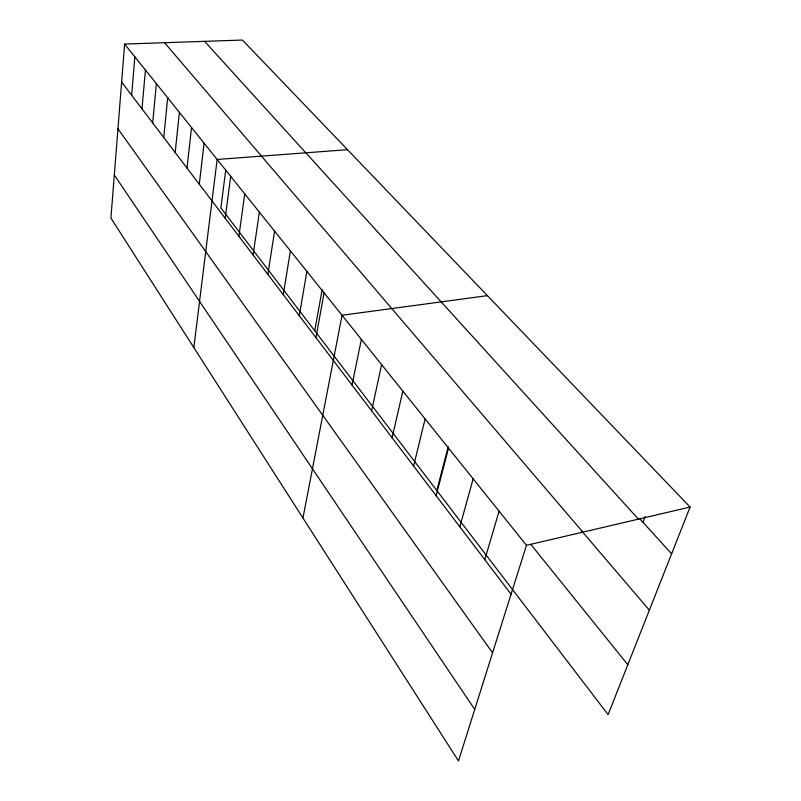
<?xml version="1.0" encoding="UTF-8"?>
<svg xmlns="http://www.w3.org/2000/svg" width="801" height="801" viewBox="0 0 801 801"><rect width="100%" height="100%" fill="white"/><g stroke="black" fill="none" stroke-linecap="round" stroke-linejoin="round"><path stroke-width="1.2" d="M124.626 44.065L110.918 218.072L458.482 760.95L526.467 545.331L124.626 44.065L242.423 40.05L690.082 507.053L608.109 714.642L220.876 207.95L225.742 170.002M131.644 95.279L134.858 56.821M141.987 108.876L145.432 70.017M152.681 122.943L156.365 83.654M163.744 137.482L167.679 97.772M175.179 152.52L179.394 112.38M187.023 168.09L191.529 127.509M199.289 184.23L204.105 143.199M193.832 347.584L217.141 159.469L347.504 149.677M225.191 218.293L230.688 176.36M238.888 236.295L244.746 193.902M253.106 254.988L259.364 212.135M267.884 274.423L274.563 231.099M283.254 294.638L290.393 250.843M299.264 315.684L306.893 271.419M314.733 330.753L322.152 289.722M315.934 337.611L324.085 292.876M302.958 518.037L342.037 315.264L487.429 295.639M352.029 385.081L361.371 339.384M371.604 410.823L381.616 364.635M392.11 437.777L402.843 391.118M413.596 466.042L425.121 418.903M436.825 490.522L448.23 446.618M436.155 495.699L448.53 448.099M459.854 526.858L473.151 478.818M484.785 559.649L499.093 511.188M642.993 522.362L645.155 516.565M526.467 545.331L690.082 507.053M639.689 518.738L671.608 553.831M204.595 41.342L638.437 519.138M164.555 42.703L582.858 532.134M581.756 531.043L649.371 610.172M530.783 544.31L627.814 664.75M121.632 82.102L511.058 594.202M117.947 128.801L492.575 652.835M114.313 174.988L474.733 709.416"/></g></svg>
